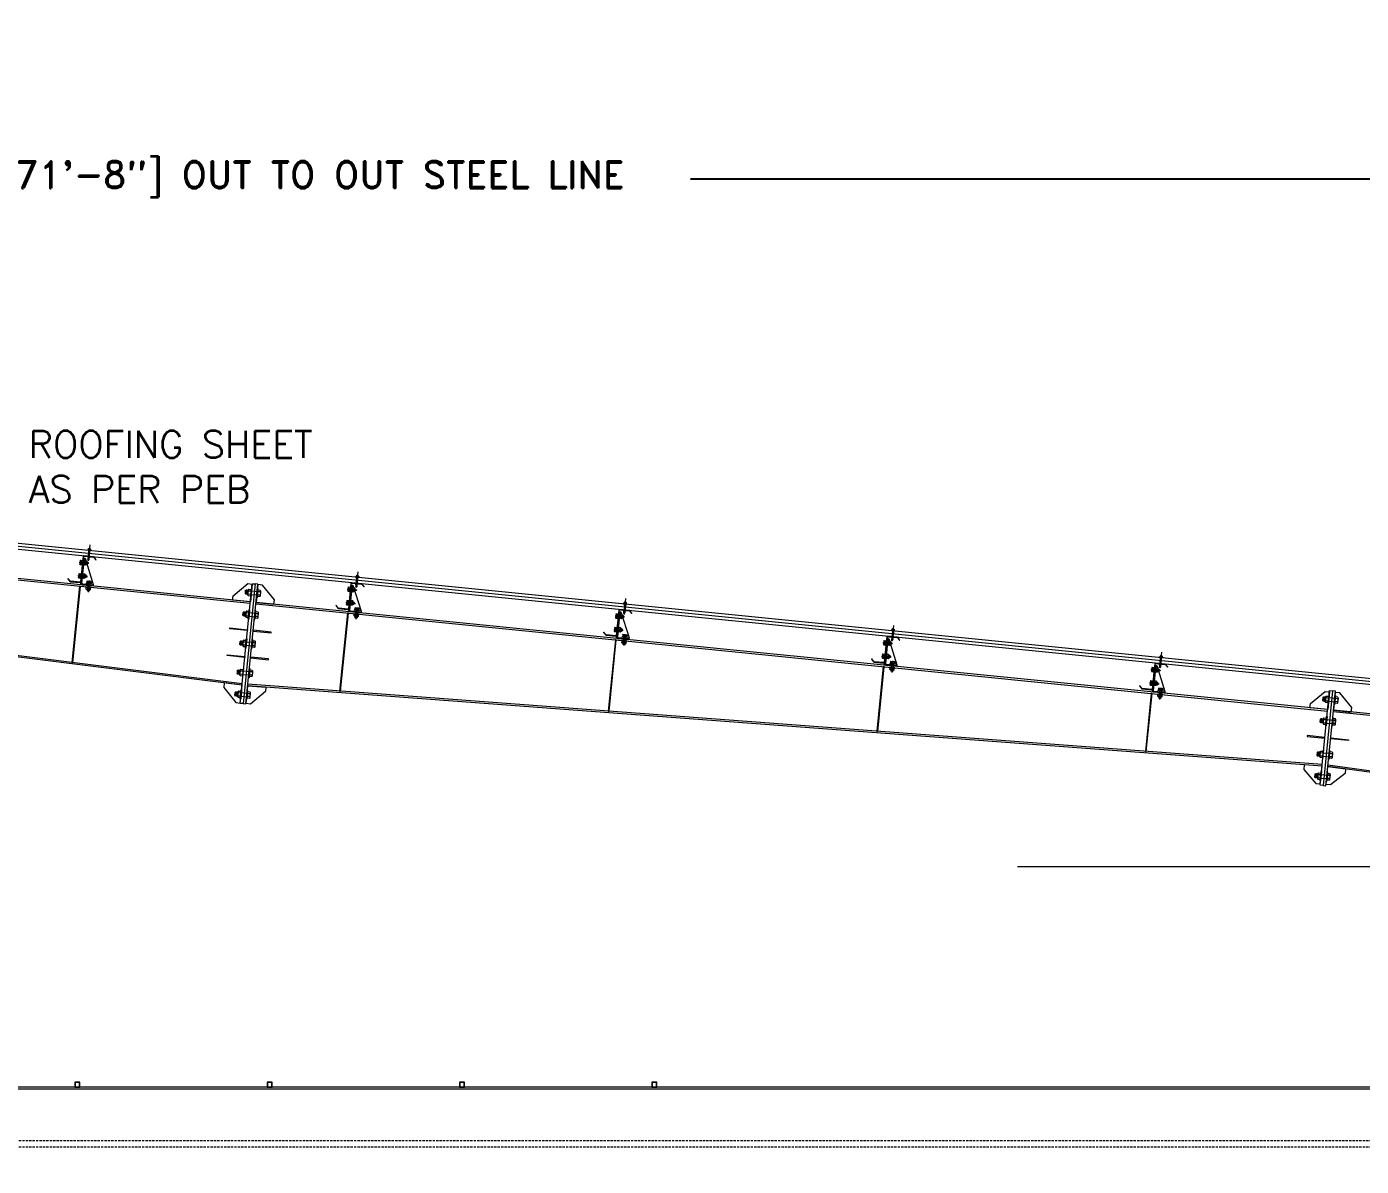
# Model space of a CAD drawing. Header units: millimetres. Extents: x 5227 to 261376, y 53707 to 123566.
# Drawn here: x 82995 to 90430, y 77511 to 83860 of the extents above; entities that cross this region are included whole.
import ezdxf

# ---------------------------------------------------------------- set-up
doc = ezdxf.new("R2010")
doc.units = ezdxf.units.MM
doc.header["$PDMODE"] = 35
doc.header["$PDSIZE"] = -10
doc.linetypes.add('CENTERX2', pattern=[101.6, 63.5, -12.7, 12.7, -12.7])
doc.linetypes.add('HIDDEN', pattern=[9.525, 6.35, -3.175])
doc.layers.get('0').update_dxf_attribs({"lineweight": 0})
doc.layers.get('Defpoints').update_dxf_attribs({"lineweight": 0})
for name, color, linetype, lineweight in [('girder', 7, 'Continuous', 0), ('Hidden', 8, 'HIDDEN', 0), ('PV_CENTER LINE', 1, 'CENTERX2', 0), ('PV_DIMENTION_SECOND_ROMANS', 7, 'Continuous', 0), ('PV_PURLIN', 4, 'Continuous', 0), ('PV_STEEL LINE', 7, 'Continuous', 0), ('PV_STEEL_I SECTION', 5, 'Continuous', 0), ('PV_STEEL_PLATE', 4, 'Continuous', 0), ('PV_STEEL_STIFFNING', 3, 'Continuous', 0), ('PV_STP', 3, 'Continuous', 0), ('PV_TEXT_ROMAND', 1, 'Continuous', 0), ('PV_TEXT_ROMANS', 7, 'Continuous', 0)]:
    doc.layers.add(name, color=color, linetype=linetype, lineweight=lineweight)
doc.layers.add('PV_HATCH', color=252, linetype='Continuous', lineweight=0, transparency=0.5)
doc.styles.add('PV_ROMAND', font='romand.shx')
doc.styles.add('PV_ROMANS', font='romans.shx')
doc.dimstyles.new('PV_1-75_MM_FOOT', dxfattribs={"dimscale": 75, "dimtxt": 2, "dimasz": 2, "dimexe": 1, "dimexo": 0.625, "dimtad": 0, "dimdec": 0, "dimdsep": 46, "dimtxsty": 'PV_ROMAND', "dimcen": 2.5, "dimadec": 0, "dimazin": 0, "dimtfac": 1, "dimtdec": 0, "dimtmove": 1, "dimatfit": 2, "dimfxl": 1, "dimfxlon": 1, "dimarcsym": 0})

# ---------------------------------------------------------------- blocks, each defined once
blk = doc.blocks.new('G$CB1E6BE7D')
at = {"layer": 'PV_STP'}
blk.add_lwpolyline([(-100, 25), (-100, 0), (0, 0), (0, 100), (-25, 100), (-100, 25)], dxfattribs=at)
blk = doc.blocks.new('*U516')
at = {"color": 0}
for p, q in [((25.7, 2.5), (-25.7, 2.5)), ((-25.7, 2.5), (-25.7, 0)), ((-25.7, 0), (25.7, 0)), ((-17.5, 16.3), (-17.5, 4.9)), ((13.1, 18.7), (-13.1, 18.7)), ((17.5, 16.3), (17.5, 4.9)), ((25.7, 0), (25.7, 2.5)), ((-25.7, -34.5), (-25.7, -32)), ((-25.7, -32), (25.7, -32)), ((25.7, -34.5), (-25.7, -34.5)), ((-17.5, -48.3), (-17.5, -36.9)), ((13.1, -50.7), (-13.1, -50.7)), ((-10, -64.7), (-10, -50.7)), ((-10, -64.7), (-8, -66.7)), ((8, -66.7), (-8, -66.7)), ((8, -66.7), (10, -64.7)), ((10, -64.7), (10, -50.7)), ((17.5, -48.3), (17.5, -36.9)), ((25.7, -32), (25.7, -34.5))]:
    blk.add_line(p, q, dxfattribs=at)
at = {"color": 8}
for p, q in [((-8.7, 16.3), (-8.7, 4.9)), ((8.7, 16.3), (8.7, 4.9)), ((-8.7, -48.3), (-8.7, -36.9)), ((8.7, -48.3), (8.7, -36.9))]:
    blk.add_line(p, q, dxfattribs=at)
for points in [[(10, -50.7), (12, -51.7), (10, -52.7), (-10, -52.7), (-12, -51.7), (-10, -50.7)], [(10, -52.7), (12, -53.7), (10, -54.7), (-10, -54.7), (-12, -53.7), (-10, -52.7)], [(10, -54.7), (12, -55.7), (10, -56.7), (-10, -56.7), (-12, -55.7), (-10, -54.7)], [(10, -56.7), (12, -57.7), (10, -58.7), (-10, -58.7), (-12, -57.7), (-10, -56.7)], [(10, -58.7), (12, -59.7), (10, -60.7), (-10, -60.7), (-12, -59.7), (-10, -58.7)], [(10, -60.7), (12, -61.7), (10, -62.7), (-10, -62.7), (-12, -61.7), (-10, -60.7)], [(10, -62.7), (12, -63.7), (10, -64.7), (-10, -64.7), (-12, -63.7), (-10, -62.7)]]:
    blk.add_lwpolyline(points, dxfattribs=at)
at = {"color": 0}
for centre, start, end in [((-13.1, 13.6), 90, 148.53369), ((-13.1, 7.6), 211.46631, 270), ((13.1, 13.6), 31.46631, 90), ((13.1, 7.6), 270, 328.53369), ((-13.1, -39.6), 90, 148.53369), ((-13.1, -45.6), 211.46631, 270), ((13.1, -39.6), 31.46631, 90), ((13.1, -45.6), 270, 328.53369)]:
    blk.add_arc(centre, 5.12, start, end, dxfattribs=at)
at = {"color": 8}
for centre, radius, start, end in [((-13.1, 13.6), 5.12, 31.46631, 90), ((-13.1, 7.6), 5.12, 270, 328.53369), ((0, 1.9), 16.8, 58.69355, 121.30645), ((0, 19.3), 16.8, 238.69355, 301.30645), ((13.1, 13.6), 5.12, 90, 148.53369), ((13.1, 7.6), 5.12, 211.46631, 270), ((-13.1, -39.6), 5.12, 31.46631, 90), ((-13.1, -45.6), 5.12, 270, 328.53369), ((0, -51.3), 16.8, 58.69355, 121.30645), ((0, -33.9), 16.8, 238.69355, 301.30645), ((13.1, -39.6), 5.12, 90, 148.53369), ((13.1, -45.6), 5.12, 211.46631, 270)]:
    blk.add_arc(centre, radius, start, end, dxfattribs=at)
at = {"layer": 'PV_DIMENTION_SECOND_ROMANS'}
for p, q in [((-10, -32), (-10, 0)), ((10, -32), (10, 0))]:
    blk.add_line(p, q, dxfattribs=at)
blk = doc.blocks.new('*U517')
at = {"color": 0}
for p, q in [((25.7, 2.5), (-25.7, 2.5)), ((-25.7, 2.5), (-25.7, 0)), ((-25.7, 0), (25.7, 0)), ((-17.5, 16.3), (-17.5, 4.9)), ((13.1, 18.7), (-13.1, 18.7)), ((17.5, 16.3), (17.5, 4.9)), ((25.7, 0), (25.7, 2.5)), ((-25.7, -34.5), (-25.7, -32)), ((-25.7, -32), (25.7, -32)), ((25.7, -34.5), (-25.7, -34.5)), ((-17.5, -48.3), (-17.5, -36.9)), ((13.1, -50.7), (-13.1, -50.7)), ((-10, -64.7), (-10, -50.7)), ((-10, -64.7), (-8, -66.7)), ((8, -66.7), (-8, -66.7)), ((8, -66.7), (10, -64.7)), ((10, -64.7), (10, -50.7)), ((17.5, -48.3), (17.5, -36.9)), ((25.7, -32), (25.7, -34.5))]:
    blk.add_line(p, q, dxfattribs=at)
at = {"color": 8}
for p, q in [((-8.7, 16.3), (-8.7, 4.9)), ((8.7, 16.3), (8.7, 4.9)), ((-8.7, -48.3), (-8.7, -36.9)), ((8.7, -48.3), (8.7, -36.9))]:
    blk.add_line(p, q, dxfattribs=at)
for points in [[(10, -50.7), (12, -51.7), (10, -52.7), (-10, -52.7), (-12, -51.7), (-10, -50.7)], [(10, -52.7), (12, -53.7), (10, -54.7), (-10, -54.7), (-12, -53.7), (-10, -52.7)], [(10, -54.7), (12, -55.7), (10, -56.7), (-10, -56.7), (-12, -55.7), (-10, -54.7)], [(10, -56.7), (12, -57.7), (10, -58.7), (-10, -58.7), (-12, -57.7), (-10, -56.7)], [(10, -58.7), (12, -59.7), (10, -60.7), (-10, -60.7), (-12, -59.7), (-10, -58.7)], [(10, -60.7), (12, -61.7), (10, -62.7), (-10, -62.7), (-12, -61.7), (-10, -60.7)], [(10, -62.7), (12, -63.7), (10, -64.7), (-10, -64.7), (-12, -63.7), (-10, -62.7)]]:
    blk.add_lwpolyline(points, dxfattribs=at)
at = {"color": 0}
for centre, start, end in [((-13.1, 13.6), 90, 148.53369), ((-13.1, 7.6), 211.46631, 270), ((13.1, 13.6), 31.46631, 90), ((13.1, 7.6), 270, 328.53369), ((-13.1, -39.6), 90, 148.53369), ((-13.1, -45.6), 211.46631, 270), ((13.1, -39.6), 31.46631, 90), ((13.1, -45.6), 270, 328.53369)]:
    blk.add_arc(centre, 5.12, start, end, dxfattribs=at)
at = {"color": 8}
for centre, radius, start, end in [((-13.1, 13.6), 5.12, 31.46631, 90), ((-13.1, 7.6), 5.12, 270, 328.53369), ((0, 1.9), 16.8, 58.69355, 121.30645), ((0, 19.3), 16.8, 238.69355, 301.30645), ((13.1, 13.6), 5.12, 90, 148.53369), ((13.1, 7.6), 5.12, 211.46631, 270), ((-13.1, -39.6), 5.12, 31.46631, 90), ((-13.1, -45.6), 5.12, 270, 328.53369), ((0, -51.3), 16.8, 58.69355, 121.30645), ((0, -33.9), 16.8, 238.69355, 301.30645), ((13.1, -39.6), 5.12, 90, 148.53369), ((13.1, -45.6), 5.12, 211.46631, 270)]:
    blk.add_arc(centre, radius, start, end, dxfattribs=at)
at = {"layer": 'PV_DIMENTION_SECOND_ROMANS'}
for p, q in [((-10, -32), (-10, 0)), ((10, -32), (10, 0))]:
    blk.add_line(p, q, dxfattribs=at)
blk = doc.blocks.new('*U518')
at = {"color": 0}
for p, q in [((25.7, 2.5), (-25.7, 2.5)), ((-25.7, 2.5), (-25.7, 0)), ((-25.7, 0), (25.7, 0)), ((-17.5, 16.3), (-17.5, 4.9)), ((13.1, 18.7), (-13.1, 18.7)), ((17.5, 16.3), (17.5, 4.9)), ((25.7, 0), (25.7, 2.5)), ((-25.7, -34.5), (-25.7, -32)), ((-25.7, -32), (25.7, -32)), ((25.7, -34.5), (-25.7, -34.5)), ((-17.5, -48.3), (-17.5, -36.9)), ((13.1, -50.7), (-13.1, -50.7)), ((-10, -64.7), (-10, -50.7)), ((-10, -64.7), (-8, -66.7)), ((8, -66.7), (-8, -66.7)), ((8, -66.7), (10, -64.7)), ((10, -64.7), (10, -50.7)), ((17.5, -48.3), (17.5, -36.9)), ((25.7, -32), (25.7, -34.5))]:
    blk.add_line(p, q, dxfattribs=at)
at = {"color": 8}
for p, q in [((-8.7, 16.3), (-8.7, 4.9)), ((8.7, 16.3), (8.7, 4.9)), ((-8.7, -48.3), (-8.7, -36.9)), ((8.7, -48.3), (8.7, -36.9))]:
    blk.add_line(p, q, dxfattribs=at)
for points in [[(10, -50.7), (12, -51.7), (10, -52.7), (-10, -52.7), (-12, -51.7), (-10, -50.7)], [(10, -52.7), (12, -53.7), (10, -54.7), (-10, -54.7), (-12, -53.7), (-10, -52.7)], [(10, -54.7), (12, -55.7), (10, -56.7), (-10, -56.7), (-12, -55.7), (-10, -54.7)], [(10, -56.7), (12, -57.7), (10, -58.7), (-10, -58.7), (-12, -57.7), (-10, -56.7)], [(10, -58.7), (12, -59.7), (10, -60.7), (-10, -60.7), (-12, -59.7), (-10, -58.7)], [(10, -60.7), (12, -61.7), (10, -62.7), (-10, -62.7), (-12, -61.7), (-10, -60.7)], [(10, -62.7), (12, -63.7), (10, -64.7), (-10, -64.7), (-12, -63.7), (-10, -62.7)]]:
    blk.add_lwpolyline(points, dxfattribs=at)
at = {"color": 0}
for centre, start, end in [((-13.1, 13.6), 90, 148.53369), ((-13.1, 7.6), 211.46631, 270), ((13.1, 13.6), 31.46631, 90), ((13.1, 7.6), 270, 328.53369), ((-13.1, -39.6), 90, 148.53369), ((-13.1, -45.6), 211.46631, 270), ((13.1, -39.6), 31.46631, 90), ((13.1, -45.6), 270, 328.53369)]:
    blk.add_arc(centre, 5.12, start, end, dxfattribs=at)
at = {"color": 8}
for centre, radius, start, end in [((-13.1, 13.6), 5.12, 31.46631, 90), ((-13.1, 7.6), 5.12, 270, 328.53369), ((0, 1.9), 16.8, 58.69355, 121.30645), ((0, 19.3), 16.8, 238.69355, 301.30645), ((13.1, 13.6), 5.12, 90, 148.53369), ((13.1, 7.6), 5.12, 211.46631, 270), ((-13.1, -39.6), 5.12, 31.46631, 90), ((-13.1, -45.6), 5.12, 270, 328.53369), ((0, -51.3), 16.8, 58.69355, 121.30645), ((0, -33.9), 16.8, 238.69355, 301.30645), ((13.1, -39.6), 5.12, 90, 148.53369), ((13.1, -45.6), 5.12, 211.46631, 270)]:
    blk.add_arc(centre, radius, start, end, dxfattribs=at)
at = {"layer": 'PV_DIMENTION_SECOND_ROMANS'}
for p, q in [((-10, -32), (-10, 0)), ((10, -32), (10, 0))]:
    blk.add_line(p, q, dxfattribs=at)
blk = doc.blocks.new('2125')
at = {"color": 3}
for p, q in [((1074299, 569870), (1074359, 569870)), ((1074299, 569870), (1074299, 569867)), ((1074299, 569867), (1074359, 569867)), ((1074359, 569870), (1074359, 569867)), ((1074299, 569828), (1074359, 569828)), ((1074299, 569828), (1074299, 569825)), ((1074299, 569825), (1074359, 569825)), ((1074359, 569828), (1074359, 569825))]:
    blk.add_line(p, q, dxfattribs=at)
at = {"color": 7}
for p, q in [((1074305, 569892), (1074308, 569894)), ((1074305, 569892), (1074305, 569870)), ((1074305, 569892), (1074353, 569892)), ((1074308, 569894), (1074351, 569894)), ((1074317, 569892), (1074317, 569787)), ((1074341, 569892), (1074341, 569787)), ((1074353, 569892), (1074351, 569894)), ((1074353, 569892), (1074353, 569870)), ((1074305, 569823), (1074308, 569825)), ((1074305, 569803), (1074305, 569823)), ((1074305, 569803), (1074308, 569801)), ((1074308, 569825), (1074351, 569825)), ((1074308, 569801), (1074351, 569801)), ((1074320, 569785), (1074317, 569787)), ((1074320, 569785), (1074339, 569785)), ((1074339, 569785), (1074341, 569787)), ((1074353, 569823), (1074351, 569825)), ((1074353, 569803), (1074351, 569801)), ((1074353, 569803), (1074353, 569823))]:
    blk.add_line(p, q, dxfattribs=at)
for centre, radius, start, end in [((1074311, 569884), 9.99, 53.1059, 126.8941), ((1074329, 569857), 36.8, 70.9821, 109.0179), ((1074347, 569884), 9.99, 53.1059, 126.8941), ((1074311, 569815), 9.99, 53.1059, 126.8941), ((1074311, 569811), 9.99, 233.1059, 306.8941), ((1074329, 569788), 36.8, 70.9821, 109.0179), ((1074329, 569837), 36.8, 250.9821, 289.0179), ((1074347, 569815), 9.99, 53.1059, 126.8941), ((1074347, 569811), 9.99, 233.1059, 306.8941)]:
    blk.add_arc(centre, radius, start, end, dxfattribs=at)
at = {"layer": 'PV_CENTER LINE', "color": 1, "ltscale": 0.1}
blk.add_line((1074329, 569902), (1074329, 569771), dxfattribs=at)
blk = doc.blocks.new('SRW-55')
at = {"color": 252}
for p, q in [((-6.8, 2.3), (-3.6, 2.7)), ((-6.8, 2.3), (-6.8, 1.8)), ((-6.8, 1.8), (6.8, 1.8)), ((-4.5, 1.8), (-4.5, 0)), ((-4.5, 0), (4.5, 0)), ((-3.6, 6.3), (-3.6, 2.7)), ((-3.6, 2.7), (3.6, 2.7)), ((-2.7, 7.2), (2.7, 7.2)), ((-1.8, 6.3), (-1.8, 2.7)), ((-1.8, -0.6), (0, 0)), ((-1.8, 0), (-1.8, -0.6)), ((1.8, 6.3), (1.8, 2.7)), ((1.8, -0.4), (2.3, 0)), ((3.6, 6.3), (3.6, 2.7)), ((6.8, 2.3), (3.6, 2.7)), ((4.5, 1.8), (4.5, 0)), ((6.8, 2.3), (6.8, 1.8)), ((-2.5, -1.1), (-1.8, -0.6)), ((-2.5, -3), (-1.8, -2.5)), ((-2.5, -4.9), (-1.8, -4.4)), ((-2.5, -21.8), (-1.8, -21.3)), ((-2.5, -23.7), (-1.8, -23.2)), ((-2.5, -25.6), (-1.8, -25)), ((-2.5, -27.5), (-1.8, -26.9)), ((-2.5, -29.4), (-1.8, -28.8)), ((-2.5, -31.3), (-1.8, -30.7)), ((-2.5, -31.5), (1.8, -31.5)), ((-2.4, -1.4), (-1.8, -1.5)), ((-2.4, -3.3), (-1.8, -3.4)), ((-2.4, -5.2), (-1.8, -5.3)), ((-1.8, -22.2), (-2.4, -22.1)), ((-1.8, -24.1), (-2.4, -23.9)), ((-1.8, -26), (-2.4, -25.8)), ((-1.8, -27.8), (-2.4, -27.7)), ((-1.8, -29.7), (-2.4, -29.6)), ((-1.8, -1.5), (1.8, -0.4)), ((-1.8, -2.4), (1.8, -1.3)), ((-1.8, -1.5), (-1.8, -2.5)), ((-1.8, -3.4), (1.8, -2.3)), ((-1.8, -4.3), (1.8, -3.2)), ((-1.8, -3.4), (-1.8, -4.3)), ((-1.8, -5.3), (1.8, -4.2)), ((-1.8, -5.3), (-1.8, -20.2)), ((-1.8, -21.2), (1.8, -20.1)), ((-1.8, -20.3), (-1.8, -21.3)), ((-1.8, -22.2), (1.8, -21.1)), ((-1.8, -23.1), (1.8, -22)), ((-1.8, -22.2), (-1.8, -23.1)), ((-1.8, -24.1), (1.8, -23)), ((-1.8, -25), (1.8, -23.9)), ((-1.8, -24.1), (-1.8, -25)), ((-1.8, -26), (1.8, -24.9)), ((-1.8, -26.9), (1.8, -25.8)), ((-1.8, -26), (-1.8, -26.9)), ((-1.8, -27.8), (1.8, -26.7)), ((-1.8, -28.8), (1.8, -27.7)), ((-1.8, -27.9), (-1.8, -28.8)), ((-1.8, -29.7), (1.8, -28.6)), ((-1.8, -30.7), (1.8, -29.6)), ((-1.8, -29.7), (-1.8, -30.7)), ((-1.8, -31.5), (-1.8, -35.1)), ((-1.8, -35.1), (0, -37.8)), ((-1.3, -31.5), (1.8, -30.5)), ((0, -37.8), (1.3, -31.5)), ((0, -37.8), (1.8, -35.1)), ((1.8, -0.4), (1.8, -1.3)), ((2.4, -1.5), (1.8, -1.3)), ((1.8, -2.3), (2.5, -1.7)), ((1.8, -2.3), (1.8, -3.2)), ((2.4, -3.4), (1.8, -3.2)), ((1.8, -4.1), (2.5, -3.6)), ((1.8, -4.2), (1.8, -5.5)), ((1.8, -5.5), (1.8, -20.1)), ((1.8, -20.1), (2.4, -20.3)), ((2.5, -20.5), (1.8, -21.1)), ((1.8, -21.1), (1.8, -22)), ((1.8, -22), (2.4, -22.2)), ((2.5, -22.4), (1.8, -22.9)), ((1.8, -23), (1.8, -23.9)), ((1.8, -23.9), (2.4, -24)), ((2.5, -24.3), (1.8, -24.8)), ((1.8, -24.8), (1.8, -25.8)), ((1.8, -25.8), (2.4, -25.9)), ((2.5, -26.2), (1.8, -26.7)), ((1.8, -26.7), (1.8, -27.7)), ((1.8, -27.7), (2.4, -27.8)), ((2.5, -28.1), (1.8, -28.6)), ((1.8, -28.6), (1.8, -29.6)), ((1.8, -29.6), (2.4, -29.7)), ((2.5, -29.9), (1.8, -30.5)), ((1.8, -30.5), (1.8, -31.5)), ((1.8, -31.5), (1.8, -35.1))]:
    blk.add_line(p, q, dxfattribs=at)
for centre, radius, start, end in [((-2.7, 6.3), 0.902, 360, 180), ((0, 5), 2.25, 36.8699, 143.1301), ((2.7, 6.3), 0.902, 360, 180), ((-2.4, -1.2), 0.135, 129.8295, 257.9728), ((-2.4, -3.1), 0.135, 129.8295, 257.9728), ((-2.4, -5), 0.135, 129.8295, 257.9728), ((-2.4, -21.9), 0.135, 129.8295, 257.9728), ((-2.4, -23.8), 0.135, 129.8295, 257.9728), ((-2.4, -25.7), 0.135, 129.8295, 257.9728), ((-2.4, -27.6), 0.135, 129.8295, 257.9728), ((-2.4, -29.5), 0.135, 129.8295, 257.9728), ((-2.4, -31.4), 0.135, 129.8295, 233.3696), ((-1.7, -0.7), 0.135, 107.2492, 129.8295), ((-1.8, -1.4), 0.135, 257.9728, 287.2492), ((-1.7, -2.6), 0.135, 107.2492, 129.8295), ((-1.8, -3.3), 0.135, 257.9728, 287.2492), ((-1.7, -4.5), 0.135, 107.2492, 129.8295), ((-1.8, -5.1), 0.135, 257.9728, 287.2492), ((-1.7, -21.4), 0.135, 107.2492, 129.8295), ((-1.8, -22.1), 0.135, 257.9728, 287.2492), ((-1.7, -23.3), 0.135, 107.2492, 129.8295), ((-1.8, -23.9), 0.135, 257.9728, 287.2492), ((-1.7, -25.1), 0.135, 107.2492, 129.8295), ((-1.8, -25.8), 0.135, 257.9728, 287.2492), ((-1.7, -27), 0.135, 107.2492, 129.8295), ((-1.8, -27.7), 0.135, 257.9728, 287.2492), ((-1.7, -28.9), 0.135, 107.2492, 129.8295), ((-1.8, -29.6), 0.135, 257.9728, 287.2492), ((-1.7, -30.8), 0.135, 107.2492, 129.8295), ((1.7, -0.3), 0.135, 287.2492, 309.8295), ((1.8, -1.5), 0.135, 77.9728, 107.2492), ((1.7, -2.2), 0.135, 287.2492, 309.8295), ((1.8, -3.4), 0.135, 77.9728, 107.2492), ((1.7, -4), 0.135, 287.2492, 309.8295), ((1.8, -20.3), 0.135, 77.9728, 107.2492), ((1.7, -21), 0.135, 287.2492, 309.8295), ((1.8, -22.2), 0.135, 77.9728, 107.2492), ((1.7, -22.8), 0.135, 287.2492, 309.8295), ((1.8, -24), 0.135, 77.9728, 107.2492), ((1.7, -24.7), 0.135, 287.2492, 309.8295), ((1.8, -25.9), 0.135, 77.9728, 107.2492), ((1.7, -26.6), 0.135, 287.2492, 309.8295), ((1.8, -27.8), 0.135, 77.9728, 107.2492), ((1.7, -28.5), 0.135, 287.2492, 309.8295), ((1.8, -29.7), 0.135, 77.9728, 107.2492), ((1.7, -30.4), 0.135, 287.2492, 309.8295), ((2.4, -1.6), 0.135, 309.8295, 77.9728), ((2.4, -3.5), 0.135, 309.8295, 77.9728), ((2.4, -20.4), 0.135, 309.8295, 77.9728), ((2.4, -22.3), 0.135, 309.8295, 77.9728), ((2.4, -24.2), 0.135, 309.8295, 77.9728), ((2.4, -26.1), 0.135, 309.8295, 77.9728), ((2.4, -27.9), 0.135, 309.8295, 77.9728), ((2.4, -29.8), 0.135, 309.8295, 77.9728)]:
    blk.add_arc(centre, radius, start, end, dxfattribs=at)
blk = doc.blocks.new('PURLIN -....')
at = {"layer": 'PV_CENTER LINE'}
for p, q in [((195998.4, -55564.7), (195982.1, -55564.7)), ((195998.4, -55564.7), (195982.1, -55564.7)), ((195998.4, -55639.7), (195982.1, -55639.7))]:
    blk.add_line(p, q, dxfattribs=at)
at = {"layer": 'PV_PURLIN', "color": 2}
blk.add_lwpolyline([(195989.2, -55673.2, -0.414214), (195987.2, -55675.2), (195932.9, -55675.2, -0.198912), (195931.5, -55674.6), (195918.5, -55661.6), (195917.1, -55663), (195930.1, -55676, 0.198912), (195932.9, -55677.2), (195987.2, -55677.2, 0.414214), (195991.2, -55673.2), (195991.2, -55531.2, -0.414214), (195993.2, -55529.2), (196047.6, -55529.2, -0.198912), (196049, -55529.7), (196062, -55542.7), (196063.4, -55541.3), (196050.4, -55528.3, 0.198912), (196047.6, -55527.2), (195993.2, -55527.2, 0.414214), (195989.2, -55531.2)], format="xyb", close=True, dxfattribs=at)
blk = doc.blocks.new('G$C797E9A96')
at = {"color": 7}
for p, q in [((-46.8, 141), (-48.9, 119.8)), ((-48.1, 118.4), (-48.9, 119.8)), ((-45.7, 142.3), (-48.1, 118.4)), ((-48.1, 118.4), (-37.3, 117.3)), ((-47.5, 124.3), (-7.5, 120.3)), ((-45.7, 142.3), (-46.8, 141)), ((-46.3, 136.3), (-6.3, 132.3)), ((-45.7, 142.3), (-34.9, 141.2)), ((-24.5, 138.8), (-26.6, 117.5)), ((-25.8, 116.1), (-26.6, 117.5)), ((-15.8, 115.1), (-25.8, 116.1)), ((-23.4, 140), (-24.5, 138.8)), ((-13.4, 139), (-23.4, 140)), ((-15.8, 115.1), (-14.7, 116.4)), ((-12.6, 137.6), (-14.7, 116.4)), ((-13.4, 139), (-12.6, 137.6)), ((-6.2, 121.4), (-7.5, 120.3)), ((-5.3, 131), (-6.3, 132.3)), ((-5.3, 131), (-6.2, 121.4)), ((-54.3, 66.4), (-56.4, 45.2)), ((-55.5, 43.7), (-56.4, 45.2)), ((-53.1, 67.6), (-55.5, 43.7)), ((-55.5, 43.7), (-44.8, 42.7)), ((-54.9, 49.7), (-15, 45.7)), ((-53.1, 67.6), (-54.3, 66.4)), ((-53.7, 61.7), (-13.8, 57.7)), ((-53.1, 67.6), (-42.4, 66.5)), ((-32, 64.2), (-34.1, 42.9)), ((-33.2, 41.5), (-34.1, 42.9)), ((-23.3, 40.5), (-33.2, 41.5)), ((-30.8, 65.4), (-32, 64.2)), ((-20.9, 64.4), (-30.8, 65.4)), ((-23.3, 40.5), (-22.2, 41.7)), ((-20, 63), (-22.2, 41.7)), ((-20.9, 64.4), (-20, 63)), ((-13.7, 46.8), (-15, 45.7)), ((-12.7, 56.3), (-13.8, 57.7)), ((-12.7, 56.3), (-13.7, 46.8))]:
    blk.add_line(p, q, dxfattribs=at)
at = {"color": 3}
for p, q in [((-34.6, 144.2), (-37.6, 114.3)), ((-37.6, 114.3), (-35.8, 114.1)), ((-32.8, 144), (-35.8, 114.1)), ((-34.6, 144.2), (-32.8, 144)), ((-25.9, 143.3), (-28.9, 113.4)), ((-28.9, 113.4), (-27.1, 113.3)), ((-24.1, 143.1), (-27.1, 113.3)), ((-25.9, 143.3), (-24.1, 143.1)), ((-42.1, 69.5), (-45.1, 39.7)), ((-45.1, 39.7), (-43.3, 39.5)), ((-40.3, 69.4), (-43.3, 39.5)), ((-42.1, 69.5), (-40.3, 69.4)), ((-33.3, 68.7), (-36.3, 38.8)), ((-36.3, 38.8), (-34.5, 38.6)), ((-31.5, 68.5), (-34.5, 38.6)), ((-33.3, 68.7), (-31.5, 68.5))]:
    blk.add_line(p, q, dxfattribs=at)
at = {"color": 7}
for centre, radius, start, end in [((-43.8, 121), 5, 137.39535, 211.18347), ((-29.5, 128.6), 18.4, 155.27152, 193.3073), ((-42, 138.9), 5, 137.39535, 211.18347), ((-21.5, 118.7), 5, 137.39535, 211.18347), ((-7.3, 126.3), 18.4, 155.27152, 193.3073), ((-19.7, 136.6), 5, 137.39535, 211.18347), ((-19.5, 118.5), 5, 317.39535, 31.18347), ((-31.9, 128.8), 18.4, 335.27152, 13.3073), ((-17.7, 136.4), 5, 317.39535, 31.18347), ((-51.2, 46.3), 5, 137.39535, 211.18347), ((-37, 54), 18.4, 155.27152, 193.3073), ((-49.5, 64.2), 5, 137.39535, 211.18347), ((-29, 44.1), 5, 137.39535, 211.18347), ((-14.7, 51.7), 18.4, 155.27152, 193.3073), ((-27.2, 62), 5, 137.39535, 211.18347), ((-27, 43.9), 5, 317.39535, 31.18347), ((-39.4, 54.2), 18.4, 335.27152, 13.3073), ((-25.2, 61.8), 5, 317.39535, 31.18347)]:
    blk.add_arc(centre, radius, start, end, dxfattribs=at)
at = {"layer": 'PV_CENTER LINE'}
blk.add_line((6.8, 227.1), (-3.2, 126.9), dxfattribs=at)
at = {"layer": 'PV_CENTER LINE', "color": 1, "ltscale": 0.1}
for p, q in [((-52.2, 130.8), (0.9, 125.5)), ((-59.6, 56.2), (-6.5, 50.9))]:
    blk.add_line(p, q, dxfattribs=at)
at = {"layer": 'PV_STEEL_PLATE', "color": 30, "ltscale": 3}
blk.add_lwpolyline([(-34.8, 3.5, -0.414214), (-43.8, 14.4), (-29.9, 153.7), (-24.9, 153.2), (-38.8, 13.9, 0.414214), (-34.3, 8.5), (25.4, 2.5), (24.9, -2.5)], format="xyb", close=True, dxfattribs=at)
at = {"layer": 'PV_STEEL_STIFFNING', "ltscale": 5}
blk.add_lwpolyline([(-38.7, 15.2), (-24.9, 153.2), (-19.9, 152.7), (25.9, 7.5), (25.4, 2.5), (-33.1, 8.3)], close=True, dxfattribs=at)
at = {"ltscale": 3, "rotation": 354.2894068619772}
blk.add_blockref('PURLIN -....', (-189522, 74919.6), dxfattribs=at)
at = {"color": 252, "xscale": -1.487812063150599, "yscale": 1.487812063147431, "zscale": 1.487812063150599, "rotation": 354.2894068619516}
blk.add_blockref('SRW-55', (3.7, 196.1), dxfattribs=at)
at = {"layer": 'PV_DIMENTION_SECOND_ROMANS', "linetype": 'ByBlock', "ltscale": 5, "xscale": -0.5, "yscale": 0.5, "zscale": 0.5, "rotation": 354.2894068619772}
blk.add_blockref('2125', (506148.1, -336957.9), dxfattribs=at)
blk = doc.blocks.new('G$C758F29FE')
at = {"layer": 'girder', "color": 20, "flags": 128}
for points in [[(-395.6, 621.4), (-12180.7, 621.4)], [(-398.5, 610.7), (-12180.7, 610.7)], [(-10573.6, 621.4), (-10545, 621.4), (-10545, 650), (-10573.6, 650), (-10573.6, 621.4)], [(-9502.1, 621.4), (-9473.6, 621.4), (-9473.6, 650), (-9502.1, 650), (-9502.1, 621.4)], [(-8430.7, 621.4), (-8402.1, 621.4), (-8402.1, 650), (-8430.7, 650), (-8430.7, 621.4)], [(-7359.3, 621.4), (-7330.7, 621.4), (-7330.7, 650), (-7359.3, 650), (-7359.3, 621.4)]]:
    blk.add_lwpolyline(points, dxfattribs=at)
for points in [[(-10571.1, 623.9), (-10547.5, 623.9), (-10547.5, 647.5), (-10571.1, 647.5)], [(-9499.6, 623.9), (-9476.1, 623.9), (-9476.1, 647.5), (-9499.6, 647.5)], [(-8428.2, 623.9), (-8404.6, 623.9), (-8404.6, 647.5), (-8428.2, 647.5)], [(-7356.8, 623.9), (-7333.2, 623.9), (-7333.2, 647.5), (-7356.8, 647.5)]]:
    blk.add_lwpolyline(points, close=True, dxfattribs=at)
at = {"layer": 'Hidden', "ltscale": 2}
for points in [[(43.6, 323.6), (-19291, 323.6)], [(43.6, 287.9), (-19291, 287.9)]]:
    blk.add_lwpolyline(points, dxfattribs=at)
blk = doc.blocks.new('*U526')
at = {"layer": 'PV_HATCH'}
h = blk.add_hatch(color=252, dxfattribs=at)
h.dxf.hatch_style = 1
h.paths.add_polyline_path([(0, -150), (0, 0), (-150, 0, 0.414214)])
h.paths.add_polyline_path([(0, 150), (0, 0), (150, 0, 0.414214)])
at = {"layer": 'PV_TEXT_ROMAND', "color": 250}
for p, q in [((0, 225), (0, -225)), ((-225, 0), (225, 0)), ((-150, 0), (300, 0)), ((-75, 0), (375, 0)), ((0, 0), (450, 0)), ((75, 0), (525, 0)), ((150, 0), (600, 0)), ((225, 0), (675, 0)), ((300, 0), (750, 0)), ((375, 0), (825, 0)), ((450, 0), (900, 0)), ((525, 0), (975, 0)), ((600, 0), (1050, 0)), ((675, 0), (1125, 0)), ((750, 0), (1200, 0)), ((825, 0), (1275, 0)), ((900, 0), (1350, 0)), ((975, 0), (1425, 0)), ((1050, 0), (1500, 0)), ((1125, 0), (1575, 0)), ((1200, 0), (1650, 0)), ((1275, 0), (1725, 0)), ((1350, 0), (1800, 0)), ((1425, 0), (1875, 0)), ((1500, 0), (1950, 0)), ((1575, 0), (2025, 0)), ((1650, 0), (2100, 0)), ((1725, 0), (2175, 0)), ((1800, 0), (2250, 0)), ((1875, 0), (2325, 0)), ((1950, 0), (2400, 0))]:
    blk.add_line(p, q, dxfattribs=at)
at = {"layer": 'PV_TEXT_ROMAND'}
blk.add_circle((0, 0), 150, dxfattribs=at)
blk = doc.blocks.new('*D536')
at = {"layer": 'Defpoints', "color": 0, "transparency": 16777216}
for p in [(95136.2, 83010.5), (95136.2, 77706.4), (73286.2, 73729.5)]:
    blk.add_point(p, dxfattribs=at)
at = {"layer": 'PV_DIMENTION_SECOND_ROMANS', "color": 0, "lineweight": -2, "transparency": 16777216}
for p, q in [((73286.2, 82935.5), (73286.2, 83085.5)), ((95136.2, 82935.5), (95136.2, 83085.5)), ((73436.2, 83010.5), (81728.7, 83010.5)), ((94986.2, 83010.5), (86693.8, 83010.5))]:
    blk.add_line(p, q, dxfattribs=at)
at = {"layer": 'PV_DIMENTION_SECOND_ROMANS', "color": 0, "transparency": 16777216}
for points in [[(73436.2, 83035.5), (73436.2, 82985.5), (73286.2, 83010.5)], [(94986.2, 82985.5), (94986.2, 83035.5), (95136.2, 83010.5)]]:
    blk.add_solid(points, dxfattribs=at)
at = {"layer": 'PV_DIMENTION_SECOND_ROMANS', "color": 0, "transparency": 16777216, "insert": (84211.2, 83010.5), "char_height": 150, "attachment_point": 5, "style": 'PV_ROMAND'}
blk.add_mtext('21850 [71\'-8"] OUT TO OUT STEEL LINE', dxfattribs=at)

msp = doc.modelspace()

# ---------------------------------------------------------------- linework, layer by layer
at = {"layer": 'PV_STEEL LINE', "color": 250}
for points in [[(95169.2, 76751.4), (95169.2, 79759), (73253.2, 81950.6), (73253.2, 73729.5)], [(95136.2, 76751.4), (95136.2, 79729.1), (73286.2, 81914.1), (73286.2, 73729.5)]]:
    msp.add_lwpolyline(points, dxfattribs=at)
at = {"layer": 'PV_STEEL LINE', "color": 254}
msp.add_lwpolyline([(95152.7, 76751.4), (95152.7, 79744.1), (73269.7, 81932.4), (73269.7, 73729.5)], dxfattribs=at)
at = {"layer": 'PV_STEEL_I SECTION'}
for p, q in [((84240.5, 80647.4), (78270.3, 81244.4)), ((84241.3, 80655.3), (78271.1, 81252.3)), ((84194.9, 80191.6), (78239.6, 80937.9)), ((84195.7, 80199.6), (78240.4, 80945.9)), ((90211.9, 79740.7), (84226.8, 80188.5)), ((90212.7, 79748.6), (84227.6, 80196.4)), ((94236.2, 79187.5), (90243.8, 79737.5)), ((94236.2, 79195.5), (90244.6, 79745.5))]:
    msp.add_line(p, q, dxfattribs=at)
for points in [[(84272.3, 80644.2), (90242.6, 80047.2)], [(90243.4, 80055.1), (84273.1, 80652.1)], [(90274.4, 80044), (95080.5, 79563.4), (95081.3, 79571.3), (90275.2, 80051.9)]]:
    msp.add_lwpolyline(points, dxfattribs=at)
at = {"layer": 'PV_STEEL_PLATE'}
for points in [[(84267.4, 80755.2), (84200.7, 80088.6), (84184.8, 80090.1), (84251.4, 80756.8)], [(84267.4, 80755.2), (84200.7, 80088.6), (84216.6, 80087), (84283.3, 80753.6)], [(90269.9, 80160), (90217.2, 79632.6), (90201.3, 79634.2), (90254, 80161.6)], [(90269.9, 80160), (90217.2, 79632.6), (90233.1, 79631), (90285.9, 80158.4)]]:
    msp.add_lwpolyline(points, close=True, dxfattribs=at)
at = {"layer": 'PV_STP'}
for points in [[(83289.3, 80742.5), (83247.1, 80318.5), (83252.1, 80318), (83294.3, 80742)], [(84781.8, 80593.2), (84738.4, 80158.3), (84743.3, 80157.8), (84786.8, 80592.7)], [(84126.3, 80510.5), (84225.8, 80500.6), (84225.3, 80495.6), (84125.8, 80505.6)], [(84357.2, 80487.5), (84257.7, 80497.4), (84257.2, 80492.4), (84356.7, 80482.5)], [(86274.4, 80444), (86234.6, 80046.4), (86239.6, 80045.9), (86279.4, 80443.5)], [(84111.4, 80361.3), (84210.9, 80351.3), (84210.4, 80346.4), (84110.9, 80356.3)], [(84342.2, 80338.2), (84242.7, 80348.2), (84242.2, 80343.2), (84341.7, 80333.2)], [(87767, 80294.7), (87730.9, 79934.4), (87735.9, 79933.9), (87771.9, 80294.2)], [(89259.5, 80145.5), (89227.2, 79822.5), (89232.2, 79822), (89264.5, 80145)], [(90227.9, 79900.4), (90128.4, 79910.3), (90127.9, 79905.4), (90227.4, 79895.4)], [(90259.7, 79897.2), (90359.2, 79887.3), (90358.7, 79882.3), (90259.2, 79892.2)]]:
    msp.add_lwpolyline(points, close=True, dxfattribs=at)
for points in [[(84160.1, 80094.6), (84185, 80092.1), (84194.9, 80191.6), (84094.8, 80204.2), (84092.3, 80179.3), (84160.1, 80094.6)], [(84241.7, 80086.5), (84216.8, 80088.9), (84226.8, 80188.5), (84327.4, 80180.9), (84324.9, 80156), (84241.7, 80086.5)], [(90177.1, 79643.7), (90202, 79641.2), (90211.9, 79740.7), (90112, 79746.9), (90109.6, 79722.1), (90177.1, 79643.7)], [(90258.7, 79635.5), (90233.8, 79638), (90243.8, 79737.5), (90343, 79725.1), (90340.5, 79700.2), (90258.7, 79635.5)]]:
    msp.add_lwpolyline(points, dxfattribs=at)

# ---------------------------------------------------------------- block references
at = {"layer": 'PV_DIMENTION_SECOND_ROMANS'}
for name, p in [('G$C797E9A96', (83339.8, 80745.5)), ('G$C797E9A96', (84832.4, 80596.2)), ('G$C797E9A96', (86324.9, 80447)), ('G$C797E9A96', (87817.5, 80297.7)), ('G$C797E9A96', (89310.1, 80148.5)), ('G$C758F29FE', (93836.4, 77329.5))]:
    msp.add_blockref(name, p, dxfattribs=at)
at = {"layer": 'PV_DIMENTION_SECOND_ROMANS', "xscale": -1}
for name, p, rotation in [('G$CB1E6BE7D', (84241.3, 80655.3), 84.28940686242916), ('*U517', (84278.3, 80703.9), 264.2894068623034), ('*U518', (84233.7, 80258.1), 264.2894070079027), ('G$CB1E6BE7D', (90243.4, 80055.1), 84.28940686242919), ('*U516', (90280.9, 80108.7), 264.2894068623034), ('*U516', (90250.2, 79802.2), 264.2894071502042)]:
    msp.add_blockref(name, p, dxfattribs=dict(at, rotation=rotation))
at = {"layer": 'PV_DIMENTION_SECOND_ROMANS'}
for name, p, rotation in [('G$CB1E6BE7D', (84273.1, 80652.1), 264.2894068624984), ('*U518', (84266.2, 80582.5), 264.2894068626766), ('*U518', (84250, 80420.3), 264.2894068626766), ('*U517', (84221.6, 80136.7), 264.2894070082759), ('G$CB1E6BE7D', (90275.2, 80051.9), 264.2894068624984), ('*U516', (90268.7, 79987.3), 264.2894068626766), ('*U516', (90238.1, 79680.8), 264.2894071505774)]:
    msp.add_blockref(name, p, dxfattribs=dict(at, rotation=rotation))
at = {"layer": 'PV_DIMENTION_SECOND_ROMANS', "xscale": -0.8999999999999999, "yscale": 0.8999999999999999, "zscale": 0.8999999999999999}
msp.add_blockref('*U526', (90674.7, 79179.5), dxfattribs=at)

# ---------------------------------------------------------------- texts
at = {"layer": 'PV_TEXT_ROMANS', "insert": (83005.8, 81608.2), "char_height": 150, "attachment_point": 1, "style": 'PV_ROMANS'}
msp.add_mtext('\\pxr0.05385,ql;ROOFING SHEET \\PAS PER PEB', dxfattribs=at)

# ---------------------------------------------------------------- dimensions: what is measured, and where the dimension line sits
at = {"layer": 'PV_DIMENTION_SECOND_ROMANS'}
dim = msp.add_linear_dim(base=(95136.2, 83010.5), p1=(73286.2, 73729.5), p2=(95136.2, 77706.4), text='<> OUT TO OUT STEEL LINE', dimstyle='PV_1-75_MM_FOOT', override={"dimtxsty": 'PV_ROMAND'}, dxfattribs=at)
dim.commit()
dim.dimension.update_dxf_attribs({"geometry": '*D536', "text_midpoint": (84211.2, 83010.5)})

doc.saveas('drawing.dxf')
